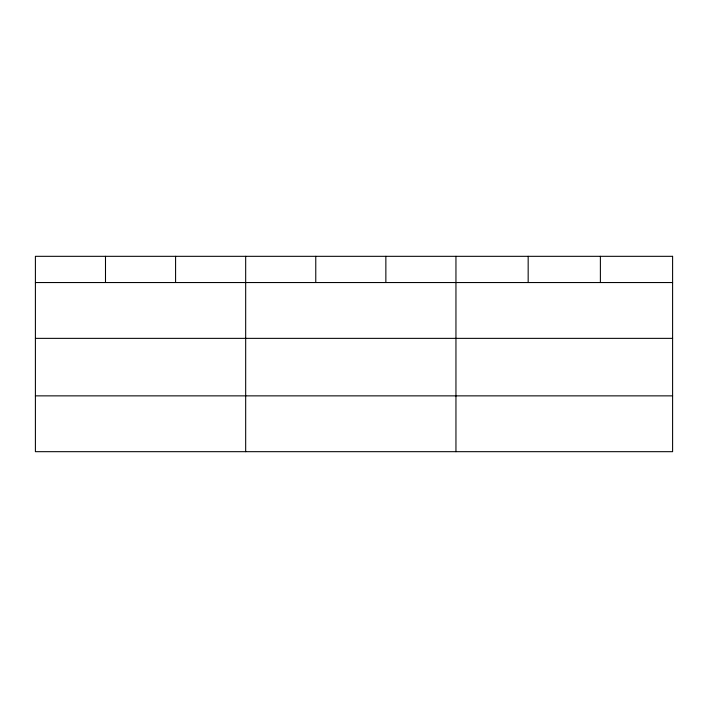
<?xml version="1.0" encoding="UTF-8"?>
<svg xmlns="http://www.w3.org/2000/svg" width="708" height="708" viewBox="0 0 708 708"><rect width="100%" height="100%" fill="white"/><g stroke="black" fill="none" stroke-linecap="round" stroke-linejoin="round"><path stroke-width="1.06" d="M35.4 282.545L672.6 282.545M35.4 338.362L672.6 338.362M35.4 395.861L672.6 395.861M600.384 256.323L600.384 282.545M528.168 256.323L528.168 282.545M455.952 256.323L455.952 451.677M385.86 256.323L385.86 282.545M315.768 256.323L315.768 282.545M245.676 256.323L245.676 451.677M175.584 256.323L175.584 282.545M105.492 256.323L105.492 282.545M672.6 256.323L35.4 256.323L35.4 451.677L672.6 451.677L672.6 256.323"/></g></svg>
